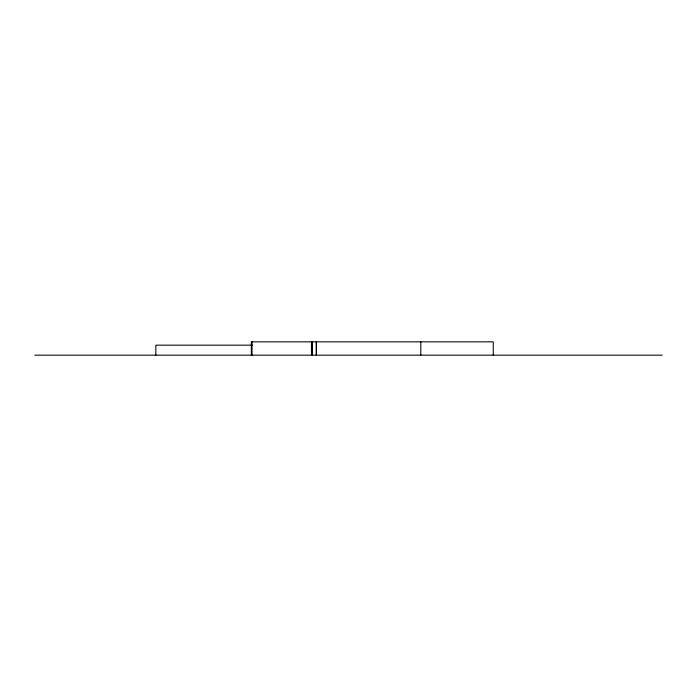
<?xml version="1.0" encoding="UTF-8"?>
<svg xmlns="http://www.w3.org/2000/svg" width="697" height="697" viewBox="0 0 697 697"><rect width="100%" height="100%" fill="white"/><g stroke="black" fill="none" stroke-linecap="round" stroke-linejoin="round"><path stroke-width="1.05" d="M252.445 345.163L155.849 345.163L155.849 355.165M34.85 355.165L662.15 355.165M493.249 355.165L493.249 341.835L251.329 341.835L251.329 355.165M420.805 341.835L420.805 355.165M316.412 341.835L316.412 355.165M316.299 341.835L316.299 355.165M312.474 341.835L312.474 355.165M311.472 341.835L311.472 355.165M252.044 341.835L252.044 355.165"/></g></svg>
